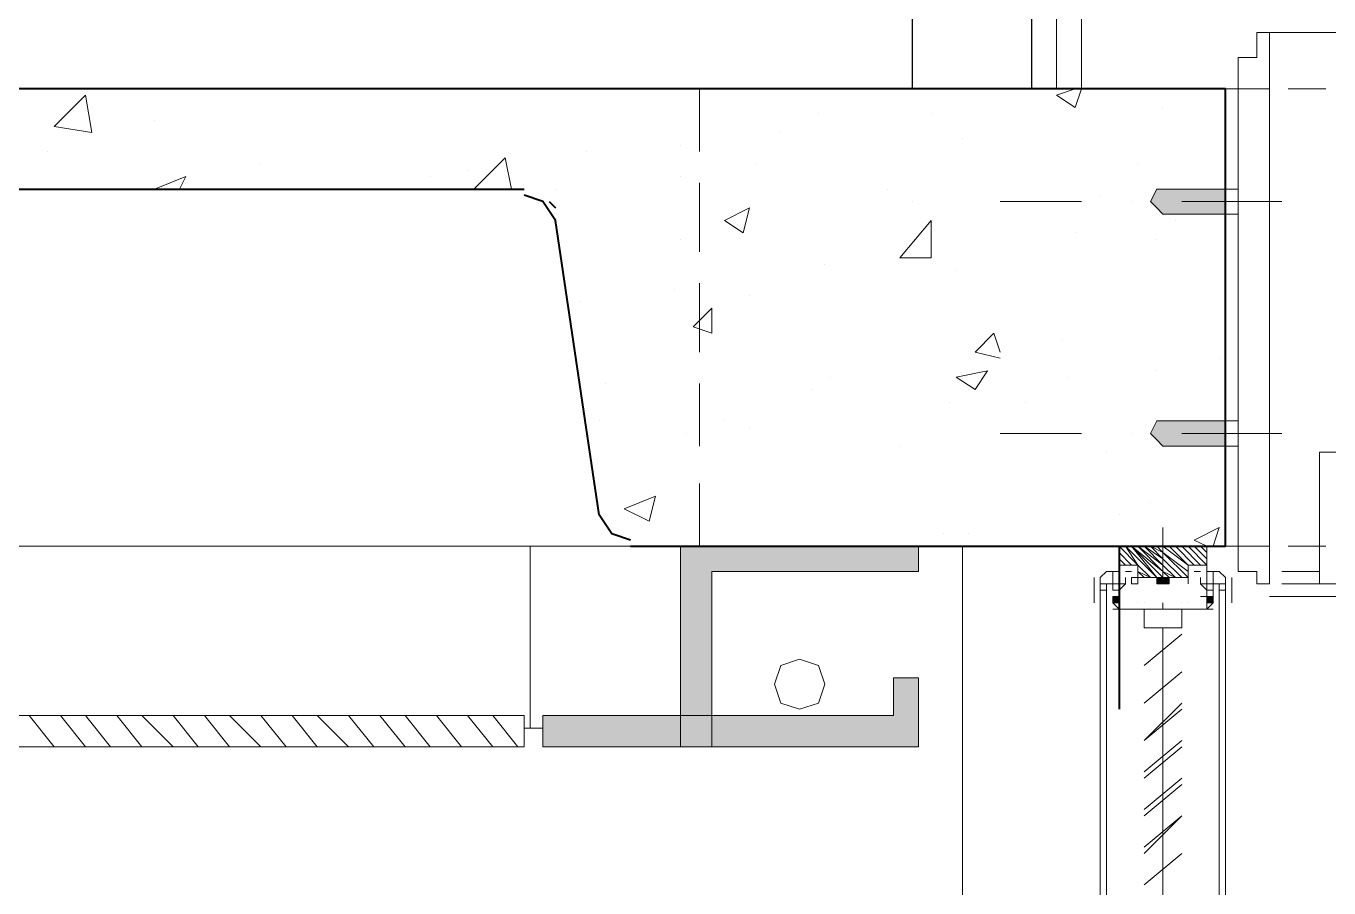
# Model space of a CAD drawing. Header units: millimetres. Extents: x 182 to 575, y -105 to 95.
# Drawn here: x 292.492 to 293.483, y 73.099 to 73.754 of the extents above; entities that cross this region are included whole.
import ezdxf

# ---------------------------------------------------------------- set-up
doc = ezdxf.new("R2010")
doc.units = ezdxf.units.MM
doc.header["$MEASUREMENT"] = 0
doc.layers.add('PDF_Geometry', color=7, linetype='Continuous')
doc.layers.add('PDF_Solid Fills', color=7, linetype='Continuous')

msp = doc.modelspace()

# ---------------------------------------------------------------- hatches: boundary and pattern name
at = {"layer": 'PDF_Solid Fills', "true_color": 0xdddddd, "transparency": 33554559}
for points in [[(293.40401, 73.61101), (293.40401, 73.63005), (293.35163, 73.63005), (293.34687, 73.62053), (293.35163, 73.61577), (293.35639, 73.61101)], [(293.40401, 73.43482), (293.40401, 73.45386), (293.35163, 73.45386), (293.34687, 73.44434), (293.35163, 73.43958), (293.35639, 73.43482)], [(293.3183, 73.31577), (293.32306, 73.31577), (293.32306, 73.32053), (293.3183, 73.32053)], [(293.38973, 73.31577), (293.39449, 73.31577), (293.39449, 73.32053), (293.38973, 73.32053)]]:
    msp.add_hatch(color=254, dxfattribs=at).paths.add_polyline_path(points)
at = {"layer": 'PDF_Solid Fills', "transparency": 33554559}
msp.add_hatch(color=256, dxfattribs=at).paths.add_polyline_path([(292.88496, 73.20624), (293.17068, 73.20624), (293.17068, 73.25862), (293.15163, 73.25862), (293.15163, 73.23005), (293.01354, 73.23005), (293.01354, 73.33958), (293.17068, 73.33958), (293.17068, 73.35862), (292.98973, 73.35862), (292.98973, 73.23005), (292.88496, 73.23005)])
at = {"layer": 'PDF_Solid Fills', "true_color": 0xb9b9b9, "transparency": 33554559}
msp.add_hatch(color=9, dxfattribs=at).paths.add_polyline_path([(293.35163, 73.33005), (293.36115, 73.33005), (293.36115, 73.33481), (293.35163, 73.33481)])
at = {"layer": 'PDF_Solid Fills', "true_color": 0xdddddd, "transparency": 33554559}
h = msp.add_hatch(color=254, dxfattribs=at)
h.paths.add_polyline_path([(293.32306, 73.31577), (293.32306, 73.32053), (293.32306, 73.31577)], flags=0)
h.paths.add_polyline_path([(293.32306, 73.31577), (293.32306, 73.32053), (293.32306, 73.31577)], flags=0)
h.paths.add_polyline_path([(293.32306, 73.31577), (293.32306, 73.32053), (293.32306, 73.31577)], flags=0)
h = msp.add_hatch(color=254, dxfattribs=at)
h.paths.add_polyline_path([(293.38973, 73.31577), (293.38973, 73.31577), (293.38973, 73.31577)], flags=0)
h.paths.add_polyline_path([(293.38973, 73.31577), (293.38973, 73.31577), (293.38973, 73.31577)], flags=0)
h.paths.add_polyline_path([(293.38973, 73.31577), (293.38973, 73.31577), (293.38973, 73.31577)], flags=0)
h.paths.add_polyline_path([(293.38973, 73.31577), (293.38973, 73.31577), (293.38973, 73.31577)], flags=0)
h.paths.add_polyline_path([(293.38973, 73.31577), (293.38973, 73.32053), (293.38973, 73.31577)], flags=0)
h.paths.add_polyline_path([(293.38973, 73.31577), (293.38973, 73.31577), (293.38973, 73.31577)], flags=0)
h.paths.add_polyline_path([(293.38973, 73.31577), (293.38973, 73.31577), (293.38973, 73.31577)], flags=0)
h.paths.add_polyline_path([(293.38973, 73.31577), (293.38973, 73.31577), (293.38973, 73.31577)], flags=0)
h.paths.add_polyline_path([(293.38973, 73.31577), (293.38973, 73.31577), (293.38973, 73.31577)], flags=0)
h.paths.add_polyline_path([(293.38973, 73.31577), (293.38973, 73.31577), (293.38973, 73.31577)], flags=0)
h.paths.add_polyline_path([(293.38973, 73.31577), (293.38973, 73.31577), (293.38973, 73.31577)], flags=0)
h.paths.add_polyline_path([(293.38973, 73.31577), (293.38973, 73.31577), (293.38973, 73.31577)], flags=0)
h.paths.add_polyline_path([(293.38973, 73.31577), (293.38973, 73.31577), (293.38973, 73.31577)], flags=0)
h.paths.add_polyline_path([(293.38973, 73.31577), (293.38973, 73.31577), (293.38973, 73.31577)], flags=0)
h.paths.add_polyline_path([(293.38973, 73.31577), (293.38973, 73.31577), (293.38973, 73.31577)], flags=0)
h.paths.add_polyline_path([(293.38973, 73.31577), (293.38973, 73.31577), (293.38973, 73.31577)], flags=0)
h.paths.add_polyline_path([(293.38973, 73.31577), (293.38973, 73.31577), (293.38973, 73.31577)], flags=0)
h.paths.add_polyline_path([(293.38973, 73.31577), (293.38973, 73.31577), (293.38973, 73.31577)], flags=0)

# ---------------------------------------------------------------- linework, layer by layer
at = {"layer": 'PDF_Geometry', "lineweight": 25}
msp.add_lwpolyline([(293.16592, 74.86339), (293.25639, 74.86339), (293.25639, 73.70624), (293.16592, 73.70624)], close=True, dxfattribs=at)
at = {"layer": 'PDF_Geometry', "lineweight": 13}
for points in [[(293.29449, 73.8872), (293.27544, 73.8872), (293.27544, 73.70624), (293.29449, 73.70624)], [(292.98973, 73.20624), (292.98973, 73.35862), (293.17068, 73.35862), (293.17068, 73.33958), (293.01354, 73.33958), (293.01354, 73.23005), (293.15163, 73.23005), (293.15163, 73.25862), (293.17068, 73.25862), (293.17068, 73.20624)], [(293.30877, 73.32529), (293.31354, 73.32529), (293.31354, 72.74434), (293.30877, 72.74434)], [(293.40401, 73.32529), (293.39925, 73.32529), (293.39925, 72.74434), (293.40401, 72.74434)], [(293.0802, 73.27291), (293.06592, 73.26815), (293.06116, 73.25386), (293.06592, 73.23958), (293.0802, 73.23482), (293.09449, 73.23958), (293.09925, 73.25386), (293.09449, 73.26815)], [(292.87068, 73.23005), (292.26116, 73.23005), (292.26116, 73.20624), (292.87068, 73.20624)], [(292.88496, 73.20624), (293.01354, 73.20624), (293.01354, 73.23005), (292.88496, 73.23005)]]:
    msp.add_lwpolyline(points, close=True, dxfattribs=at)
at = {"layer": 'PDF_Geometry', "lineweight": 20}
for points in [[(293.42782, 73.7491), (293.42782, 73.73005), (293.41354, 73.73005), (293.41354, 73.33958), (293.42782, 73.33958), (293.42782, 73.33005), (293.43735, 73.33005), (293.43735, 73.7491)], [(293.50401, 73.43005), (293.47544, 73.43005), (293.47544, 73.33005), (293.67544, 73.33005), (293.67544, 73.35862)], [(293.37068, 73.311), (293.37068, 73.29672), (293.34211, 73.29672), (293.34211, 73.311)], [(293.37068, 73.29196), (293.34211, 73.26815)], [(293.37068, 73.26339), (293.34211, 73.23958)], [(293.37068, 73.12529), (293.34211, 73.10148)]]:
    msp.add_lwpolyline(points, close=True, dxfattribs=at)
at = {"layer": 'PDF_Geometry', "lineweight": 13}
for points in [[(293.43735, 73.7491), (298.04687, 73.7491)], [(293.04211, 73.70624), (293.00401, 73.70624), (293.00401, 73.65862)], [(293.1183, 73.70624), (293.06592, 73.70624)], [(293.19449, 73.70624), (293.14211, 73.70624)], [(293.26592, 73.70624), (293.2183, 73.70624)], [(293.34211, 73.70624), (293.29449, 73.70624)], [(293.40401, 73.65862), (293.40401, 73.70624), (293.36592, 73.70624)], [(293.40401, 73.70624), (293.43735, 73.70624)], [(293.45163, 73.70624), (293.4802, 73.70624)], [(293.00401, 73.63482), (293.00401, 73.58243)], [(293.40401, 73.58243), (293.40401, 73.63482)], [(293.41354, 73.63005), (293.35639, 73.63005), (293.35163, 73.63005), (293.34687, 73.62053), (293.35163, 73.61577), (293.35639, 73.61101), (293.41354, 73.61101)], [(293.29449, 73.62053), (293.23258, 73.62053)], [(293.33258, 73.62053), (293.33258, 73.62053)], [(293.44687, 73.62053), (293.37068, 73.62053)], [(293.00401, 73.55863), (293.00401, 73.50624)], [(293.40401, 73.50624), (293.40401, 73.55863)], [(293.00401, 73.48244), (293.00401, 73.43482)], [(293.40401, 73.43482), (293.40401, 73.48244)], [(293.41354, 73.43482), (293.35639, 73.43482), (293.35163, 73.43958), (293.34687, 73.44434), (293.35163, 73.45386), (293.35639, 73.45386), (293.41354, 73.45386)], [(293.29449, 73.44434), (293.23258, 73.44434)], [(293.33258, 73.44434), (293.33258, 73.44434)], [(293.33258, 73.44434), (293.33258, 73.44434)], [(293.44687, 73.44434), (293.37068, 73.44434)], [(293.00401, 73.40625), (293.00401, 73.35862), (293.04211, 73.35862)], [(293.36592, 73.35862), (293.40401, 73.35862), (293.40401, 73.40625)], [(280.70401, 73.35862), (293.15163, 73.35862)], [(292.87544, 73.22053), (292.87544, 73.35862)], [(293.06592, 73.35862), (293.1183, 73.35862)], [(293.14211, 73.35862), (293.19449, 73.35862)], [(293.20401, 73.35862), (293.20401, 69.70625)], [(293.2183, 73.35862), (293.26592, 73.35862)], [(293.29449, 73.35862), (293.34211, 73.35862)], [(293.40401, 73.35862), (293.43735, 73.35862)], [(293.45163, 73.35862), (293.4802, 73.35862)], [(298.04687, 73.32053), (293.43735, 73.32053)], [(292.51353, 73.20624), (292.49449, 73.23005)], [(292.53734, 73.20624), (292.5183, 73.23005)], [(292.55639, 73.20624), (292.53734, 73.23005)], [(292.5802, 73.20624), (292.56115, 73.23005)], [(292.60401, 73.20624), (292.5802, 73.23005)], [(292.62306, 73.20624), (292.60401, 73.23005)], [(292.64687, 73.20624), (292.62782, 73.23005)], [(292.67068, 73.20624), (292.64687, 73.23005)], [(292.68973, 73.20624), (292.67068, 73.23005)], [(292.71354, 73.20624), (292.69449, 73.23005)], [(292.73735, 73.20624), (292.71354, 73.23005)], [(292.75639, 73.20624), (292.73735, 73.23005)], [(292.7802, 73.20624), (292.76116, 73.23005)], [(292.79925, 73.20624), (292.7802, 73.23005)], [(292.82306, 73.20624), (292.80401, 73.23005)], [(292.84687, 73.20624), (292.82782, 73.23005)], [(292.86592, 73.20624), (292.84687, 73.23005)], [(292.87068, 73.20624), (292.87068, 73.23005)], [(292.88496, 73.20624), (292.88496, 73.23005)], [(292.88496, 73.22053), (292.87068, 73.22053)]]:
    msp.add_lwpolyline(points, dxfattribs=at)
at = {"layer": 'PDF_Geometry', "lineweight": 40}
for points in [[(292.95163, 73.35862), (293.40401, 73.35862), (293.40401, 73.70624), (280.6802, 73.70624), (280.30401, 73.70624), (280.30401, 73.35862), (280.6802, 73.35862), (280.75163, 73.35862)], [(293.30877, 73.70624), (292.30877, 73.70624), (291.28973, 73.70624)], [(292.31354, 73.63005), (292.30877, 73.63005), (292.87068, 73.63005)], [(292.95163, 73.36339), (292.93734, 73.36815), (292.92782, 73.38244), (292.89449, 73.60624), (292.88496, 73.62053), (292.87068, 73.62529)], [(292.88973, 73.62053), (292.89449, 73.61577)], [(293.32306, 73.35862), (293.32306, 73.23482)]]:
    msp.add_lwpolyline(points, dxfattribs=at)
at = {"layer": 'PDF_Geometry', "lineweight": 0}
for points in [[(292.50401, 73.70624), (292.50401, 73.70624)], [(292.74687, 73.70624), (292.74687, 73.70624)], [(293.29449, 73.70624), (293.28973, 73.69196), (293.27544, 73.70148), (293.28973, 73.70624)], [(293.35639, 73.69196), (293.35639, 73.69196)], [(292.58973, 73.68243), (292.58973, 73.68243)], [(293.09449, 73.6872), (293.09449, 73.6872)], [(293.1802, 73.6872), (293.1802, 73.6872)], [(293.06592, 73.67291), (293.06592, 73.67291)], [(292.98973, 73.66339), (292.98973, 73.66339)], [(293.20401, 73.66815), (293.20401, 73.66815)], [(292.50877, 73.65862), (292.50877, 73.65862)], [(292.84211, 73.63005), (292.83258, 73.63005), (292.85639, 73.65386), (292.86115, 73.63005)], [(292.9183, 73.65862), (292.9183, 73.65862)], [(292.67068, 73.6491), (292.67068, 73.6491)], [(292.82782, 73.64434), (292.82782, 73.64434)], [(293.04687, 73.6491), (293.04687, 73.6491)], [(293.33734, 73.6491), (293.33734, 73.6491)], [(292.59449, 73.63005), (292.58973, 73.63005), (292.61354, 73.63958), (292.60878, 73.63005)], [(292.79925, 73.63958), (292.79925, 73.63958)], [(292.98973, 73.63958), (292.98973, 73.63958)], [(292.89449, 73.63005), (292.89449, 73.63005)], [(293.14687, 73.63005), (293.14687, 73.63005)], [(293.30877, 73.62529), (293.30877, 73.62529)], [(293.16592, 73.62053), (293.16592, 73.62053)], [(293.36592, 73.60624), (293.36592, 73.60624)], [(293.28973, 73.59672), (293.28973, 73.59672)], [(292.98973, 73.59196), (292.98973, 73.59196)], [(293.35163, 73.59196), (293.35163, 73.59196)], [(293.09925, 73.57291), (293.09925, 73.57291)], [(293.19925, 73.56815), (293.19925, 73.56815)], [(292.98496, 73.55386), (292.98496, 73.55386)], [(292.91354, 73.54434), (292.91354, 73.54434)], [(293.04211, 73.5491), (293.04211, 73.5491)], [(293.23258, 73.50148), (293.21354, 73.50624), (293.22782, 73.52053), (293.23258, 73.50624)], [(293.2802, 73.51577), (293.2802, 73.51577)], [(293.39925, 73.50148), (293.39925, 73.50148)], [(293.10401, 73.4872), (293.10401, 73.4872)], [(293.28496, 73.4872), (293.28496, 73.4872)], [(293.35163, 73.49196), (293.35163, 73.49196)], [(292.93258, 73.48244), (292.93258, 73.48244)], [(293.08973, 73.47767), (293.08973, 73.47767)], [(293.20877, 73.47767), (293.20877, 73.47767)], [(293.19449, 73.46815), (293.19449, 73.46815)], [(293.25163, 73.46815), (293.25163, 73.46815)], [(292.92782, 73.45386), (292.92782, 73.45386)], [(293.02306, 73.45386), (293.02306, 73.45386)], [(292.99449, 73.44434), (292.99449, 73.44434)], [(293.04211, 73.4491), (293.04211, 73.4491)], [(293.15639, 73.43482), (293.15639, 73.43482)], [(293.31354, 73.43005), (293.31354, 73.43005)], [(293.34687, 73.39196), (293.34687, 73.39196)], [(293.32306, 73.38244), (293.32306, 73.38244)], [(293.18973, 73.36815), (293.18973, 73.36815)], [(293.20877, 73.36815), (293.20877, 73.36815)], [(293.38973, 73.35862), (293.3802, 73.36339), (293.39925, 73.37291), (293.39449, 73.35862)], [(293.13258, 73.35862), (293.13258, 73.35862)]]:
    msp.add_lwpolyline(points, dxfattribs=at)
for points in [[(292.54211, 73.67291), (292.51353, 73.67767), (292.53734, 73.70148)], [(293.04211, 73.61577), (293.03735, 73.59672), (293.02306, 73.60624)], [(293.1802, 73.57767), (293.15639, 73.57767), (293.1802, 73.60624)], [(293.01354, 73.53958), (293.01354, 73.52053), (292.99925, 73.52529)], [(293.22306, 73.49196), (293.21354, 73.47767), (293.19925, 73.4872)], [(292.97068, 73.39672), (292.96592, 73.37767), (292.94687, 73.3872)]]:
    msp.add_lwpolyline(points, close=True, dxfattribs=at)
at = {"layer": 'PDF_Geometry', "color": 254, "lineweight": 13, "true_color": 0xdddddd}
for points in [[(293.36592, 73.63005), (293.35639, 73.63005), (293.36592, 73.63005)], [(293.36592, 73.45386), (293.35639, 73.45386), (293.36592, 73.45386)]]:
    msp.add_lwpolyline(points, close=True, dxfattribs=at)
at = {"layer": 'PDF_Geometry', "color": 8, "lineweight": 13, "true_color": 0x808080}
for points in [[(293.35639, 73.37291), (293.35639, 73.33481), (293.35639, 73.37291)], [(293.35639, 73.37291), (293.35639, 73.33481), (293.35639, 73.37291)], [(293.35639, 73.37291), (293.35639, 73.37291)], [(293.35639, 73.37291), (293.35639, 73.37291)], [(293.35639, 73.36815), (293.35639, 73.36815)], [(293.35639, 73.36815), (293.35639, 73.36815)], [(293.32306, 73.35862), (293.33734, 73.34434)], [(293.33258, 73.35862), (293.35163, 73.33481), (293.32782, 73.35862), (293.35163, 73.33481), (293.35163, 73.33005), (293.35639, 73.33005), (293.36115, 73.33005), (293.36115, 73.33481)], [(293.38496, 73.35862), (293.35639, 73.35862), (293.32782, 73.35862), (293.33734, 73.34434), (293.34687, 73.33481), (293.33734, 73.33958), (293.34211, 73.33481), (293.33734, 73.33958)], [(293.36592, 73.33481), (293.35639, 73.34434), (293.33734, 73.35862), (293.35639, 73.33958), (293.36115, 73.33481), (293.35639, 73.33481), (293.33258, 73.35862), (293.35639, 73.33958), (293.36592, 73.33481), (293.35639, 73.34434), (293.34211, 73.35862), (293.35639, 73.3491), (293.37068, 73.33481), (293.35639, 73.3491), (293.34687, 73.35862), (293.35639, 73.35386), (293.37544, 73.33958), (293.35639, 73.35386), (293.35163, 73.35862), (293.35639, 73.35862), (293.37544, 73.34434)], [(293.37544, 73.33481), (293.35639, 73.35386), (293.35163, 73.35862)], [(293.35639, 73.36339), (293.35639, 73.36339)], [(293.35639, 73.36339), (293.35639, 73.36339)], [(293.35639, 73.35862), (293.35639, 73.35862)], [(293.35639, 73.35862), (293.35639, 73.35862)], [(293.36115, 73.35862), (293.37544, 73.34434), (293.36115, 73.35862)], [(293.36592, 73.35862), (293.3802, 73.34434), (293.36592, 73.35862), (293.3802, 73.34434)], [(293.37068, 73.35862), (293.38496, 73.34434), (293.37068, 73.35862)], [(293.37544, 73.35862), (293.38973, 73.34434), (293.37544, 73.35862)], [(293.3802, 73.35862), (293.38973, 73.3491), (293.3802, 73.35862)], [(293.38496, 73.35862), (293.38973, 73.35386), (293.38496, 73.35862)], [(293.38973, 73.35862), (293.38973, 73.35386)], [(293.32306, 73.3491), (293.32782, 73.34434)], [(293.32306, 73.3491), (293.32782, 73.34434), (293.32306, 73.3491)], [(293.35639, 73.35386), (293.35639, 73.35386)], [(293.35639, 73.35386), (293.35639, 73.35386)], [(293.35639, 73.35386), (293.35639, 73.35386)], [(293.35639, 73.3491), (293.35639, 73.3491)], [(293.35639, 73.3491), (293.35639, 73.3491)], [(293.31354, 73.32053), (293.31354, 73.33005), (293.3183, 73.33005), (293.3183, 73.32529), (293.32306, 73.32529), (293.32306, 73.33005), (293.3183, 73.33005), (293.3183, 73.33958), (293.32306, 73.33958), (293.31354, 73.33958), (293.30877, 73.33481), (293.30877, 73.33005), (293.3183, 73.33005), (293.3183, 73.33958), (293.31354, 73.33958)], [(293.32306, 73.34434), (293.32306, 73.34434)], [(293.32782, 73.33958), (293.33258, 73.33958)], [(293.35639, 73.34434), (293.35639, 73.34434)], [(293.35639, 73.34434), (293.35639, 73.34434)], [(293.35639, 73.33958), (293.35639, 73.33958)], [(293.35639, 73.33958), (293.35639, 73.33958)], [(293.38496, 73.33958), (293.3802, 73.33958)], [(293.38973, 73.31577), (293.38973, 73.32529), (293.38973, 73.32053), (293.39449, 73.32053), (293.39449, 73.33005), (293.39449, 73.32529), (293.38973, 73.32529), (293.38973, 73.33005), (293.39449, 73.33005), (293.39449, 73.33958), (293.38973, 73.33958), (293.39925, 73.33958), (293.40401, 73.33481), (293.40401, 73.33005), (293.39449, 73.33005), (293.39449, 73.33958), (293.39925, 73.33958)], [(293.30401, 73.33481), (293.30401, 73.31577)], [(293.30877, 73.31577), (293.30877, 73.33005), (293.31354, 73.33005), (293.31354, 73.31577)], [(293.31354, 73.33481), (293.31354, 73.33481)], [(293.3183, 73.33005), (293.3183, 73.33005)], [(293.32306, 73.31577), (293.32306, 73.32529), (293.32306, 73.32053), (293.32306, 73.31577), (293.3183, 73.31577), (293.32306, 73.311), (293.3183, 73.31577)], [(293.32306, 73.32529), (293.32306, 73.32053), (293.3183, 73.32053)], [(293.32306, 73.33005), (293.32782, 73.33005), (293.32782, 73.33481), (293.32782, 73.33005), (293.32306, 73.32529), (293.32306, 73.32053)], [(293.33258, 73.33481), (293.33258, 73.33481)], [(293.33734, 73.33481), (293.33734, 73.33481)], [(293.35163, 73.33481), (293.35163, 73.33481)], [(293.35639, 73.33481), (293.35639, 73.33481)], [(293.35639, 73.33481), (293.35639, 73.33481)], [(293.35639, 73.33481), (293.35639, 73.33481)], [(293.3802, 73.33481), (293.3802, 73.33481)], [(293.3802, 73.33481), (293.3802, 73.33481)], [(293.38973, 73.33005), (293.38496, 73.33005), (293.38496, 73.33481), (293.38496, 73.33005), (293.38973, 73.32529), (293.38973, 73.32053)], [(293.38973, 73.32529), (293.38973, 73.32053), (293.38496, 73.32053), (293.38973, 73.32053), (293.38973, 73.31577), (293.39449, 73.31577)], [(293.39449, 73.33005), (293.39449, 73.33005)], [(293.39925, 73.33481), (293.39925, 73.33481)], [(293.40401, 73.31577), (293.40401, 73.33005), (293.39925, 73.33005), (293.39925, 73.31577)], [(293.40877, 73.33481), (293.40877, 73.31577)], [(293.31354, 73.32053), (293.31354, 73.32053)], [(293.31354, 73.31577), (293.31354, 73.31577)], [(293.31354, 73.31577), (293.31354, 73.31577)], [(293.34687, 73.311), (293.35639, 73.311), (293.36592, 73.311), (293.37068, 73.311), (293.36592, 73.311), (293.37068, 73.311), (293.36592, 73.311), (293.35639, 73.311), (293.35639, 73.31577), (293.35639, 73.311), (293.35639, 73.31577), (293.35639, 73.311), (293.35639, 73.31577), (293.35639, 73.311), (293.34687, 73.311), (293.34211, 73.311), (293.33734, 73.311), (293.32306, 73.311), (293.3183, 73.311), (293.33734, 73.311)], [(293.32306, 73.31577), (293.32306, 73.311), (293.32306, 73.31577)], [(293.32306, 73.31577), (293.32306, 73.31577)], [(293.33734, 73.31577), (293.33734, 73.31577)], [(293.34211, 73.31577), (293.34211, 73.31577)], [(293.37068, 73.31577), (293.37068, 73.31577)], [(293.37544, 73.31577), (293.37544, 73.31577)], [(293.38973, 73.31577), (293.38973, 73.311), (293.38973, 73.31577)], [(293.39449, 73.31577), (293.39449, 73.31577)], [(293.39925, 73.32053), (293.39925, 73.32053)], [(293.33734, 73.311), (293.33734, 73.311)], [(293.33734, 73.311), (293.33734, 73.311)], [(293.33734, 73.311), (293.33734, 73.311)], [(293.33734, 73.311), (293.33734, 73.311)], [(293.33734, 73.311), (293.33734, 73.311)], [(293.34211, 73.311), (293.34211, 73.311)], [(293.34211, 73.311), (293.34211, 73.311)], [(293.34211, 73.311), (293.34211, 73.311)], [(293.34211, 73.311), (293.34211, 73.311)], [(293.37068, 73.311), (293.37068, 73.311)], [(293.37068, 73.311), (293.37068, 73.311)], [(293.37068, 73.311), (293.37068, 73.311)], [(293.37068, 73.311), (293.37068, 73.311)], [(293.37068, 73.311), (293.37068, 73.311)], [(293.37544, 73.311), (293.38973, 73.311), (293.39449, 73.311), (293.37068, 73.311)], [(293.37544, 73.311), (293.37544, 73.311)], [(293.37544, 73.311), (293.37544, 73.311)], [(293.37544, 73.311), (293.37544, 73.311)]]:
    msp.add_lwpolyline(points, dxfattribs=at)
for points in [[(293.35639, 73.33481), (293.33734, 73.33481), (293.33734, 73.33005), (293.33258, 73.33005), (293.33258, 73.33481), (293.33734, 73.33481), (293.33734, 73.34434), (293.32306, 73.34434), (293.32306, 73.33005), (293.32782, 73.33005), (293.32306, 73.33005), (293.32306, 73.35862), (293.32782, 73.35862), (293.32306, 73.35862), (293.32306, 73.34434), (293.33734, 73.34434), (293.33734, 73.33481), (293.35639, 73.33481), (293.37544, 73.33481), (293.37544, 73.33005), (293.37544, 73.33481), (293.37544, 73.34434), (293.38973, 73.34434), (293.38973, 73.33005), (293.38496, 73.33005), (293.38973, 73.33005), (293.38973, 73.35862), (293.38496, 73.35862), (293.38973, 73.35862), (293.38973, 73.34434), (293.37544, 73.34434), (293.37544, 73.33481)], [(293.33258, 73.34434), (293.32306, 73.35386)], [(293.35163, 73.33481), (293.36115, 73.33481), (293.36115, 73.33005), (293.35639, 73.33005), (293.35163, 73.33005)], [(293.3183, 73.32053), (293.3183, 73.31577), (293.3183, 73.32053), (293.3183, 73.31577), (293.3183, 73.32053), (293.3183, 73.31577)], [(293.32306, 73.32053), (293.32306, 73.31577), (293.32306, 73.32053), (293.32306, 73.31577)], [(293.38973, 73.32053), (293.38973, 73.31577), (293.38973, 73.32053), (293.38973, 73.31577)], [(293.39449, 73.31577), (293.38973, 73.311)], [(293.39449, 73.32053), (293.39449, 73.31577), (293.39449, 73.32053), (293.39449, 73.31577), (293.39449, 73.32053), (293.39449, 73.31577)], [(293.34211, 73.311), (293.34687, 73.311)]]:
    msp.add_lwpolyline(points, close=True, dxfattribs=at)
at = {"layer": 'PDF_Geometry', "lineweight": 20}
for points in [[(293.47544, 73.33958), (293.44687, 73.33958)], [(293.47544, 73.33005), (293.44687, 73.33005)], [(293.35639, 73.29672), (293.35639, 70.93005)], [(293.37068, 73.23958), (293.34211, 73.21101), (293.37068, 73.23482)], [(293.34211, 73.1872), (293.37068, 73.21101)], [(293.34211, 73.18243), (293.37068, 73.20624)], [(293.34211, 73.15863), (293.37068, 73.18243)], [(293.34211, 73.15386), (293.37068, 73.17767)], [(293.34211, 73.12529), (293.37068, 73.15386), (293.34211, 73.13005)]]:
    msp.add_lwpolyline(points, dxfattribs=at)
at = {"layer": 'PDF_Geometry', "color": 9, "lineweight": 13, "true_color": 0xb9b9b9}
for points in [[(293.36115, 73.33481), (293.35163, 73.33481), (293.36115, 73.33481)], [(293.36115, 73.33481), (293.35163, 73.33481), (293.36115, 73.33481)], [(293.35639, 73.33005), (293.35639, 73.33005), (293.35639, 73.33005)], [(293.35639, 73.33005), (293.35639, 73.33005), (293.35639, 73.33005)], [(293.35639, 73.33005), (293.35639, 73.33005), (293.35639, 73.33005)], [(293.35639, 73.33005), (293.35639, 73.33005), (293.35639, 73.33005)], [(293.35639, 73.33005), (293.35639, 73.33005), (293.35639, 73.33005)], [(293.35639, 73.33005), (293.35639, 73.33005), (293.35639, 73.33005)]]:
    msp.add_lwpolyline(points, dxfattribs=at)
at = {"layer": 'PDF_Geometry', "color": 254, "lineweight": 13, "true_color": 0xdddddd}
for points in [[(293.3183, 73.32053), (293.3183, 73.32053), (293.3183, 73.32053)], [(293.3183, 73.32053), (293.3183, 73.32053), (293.3183, 73.32053)], [(293.3183, 73.32053), (293.3183, 73.32053), (293.3183, 73.32053)], [(293.3183, 73.32053), (293.3183, 73.32053), (293.3183, 73.32053)], [(293.3183, 73.32053), (293.3183, 73.32053), (293.3183, 73.32053)], [(293.3183, 73.32053), (293.3183, 73.32053), (293.3183, 73.32053)], [(293.3183, 73.32053), (293.3183, 73.32053), (293.3183, 73.32053)], [(293.3183, 73.32053), (293.3183, 73.32053), (293.3183, 73.32053)], [(293.3183, 73.31577), (293.3183, 73.32053), (293.3183, 73.31577)], [(293.3183, 73.31577), (293.3183, 73.32053), (293.3183, 73.31577)], [(293.3183, 73.31577), (293.3183, 73.31577), (293.3183, 73.31577)], [(293.3183, 73.31577), (293.3183, 73.31577), (293.3183, 73.31577)], [(293.3183, 73.31577), (293.3183, 73.31577), (293.3183, 73.31577)], [(293.3183, 73.31577), (293.3183, 73.31577), (293.3183, 73.31577)], [(293.3183, 73.31577), (293.3183, 73.31577), (293.3183, 73.31577)], [(293.3183, 73.31577), (293.3183, 73.31577), (293.3183, 73.31577)], [(293.3183, 73.31577), (293.3183, 73.31577), (293.3183, 73.31577)], [(293.3183, 73.31577), (293.3183, 73.31577), (293.3183, 73.31577)], [(293.32306, 73.32053), (293.32306, 73.32053), (293.32306, 73.32053)], [(293.32306, 73.32053), (293.32306, 73.32053), (293.32306, 73.32053)], [(293.32306, 73.32053), (293.32306, 73.32053), (293.32306, 73.32053)], [(293.32306, 73.32053), (293.32306, 73.32053), (293.32306, 73.32053)], [(293.32306, 73.32053), (293.32306, 73.32053), (293.32306, 73.32053)], [(293.32306, 73.32053), (293.32306, 73.32053), (293.32306, 73.32053)], [(293.32306, 73.32053), (293.32306, 73.32053), (293.32306, 73.32053)], [(293.32306, 73.32053), (293.32306, 73.32053), (293.32306, 73.32053)], [(293.32306, 73.31577), (293.32306, 73.31577), (293.32306, 73.31577)], [(293.32306, 73.31577), (293.32306, 73.31577), (293.32306, 73.31577)], [(293.32306, 73.31577), (293.32306, 73.31577), (293.32306, 73.31577)], [(293.32306, 73.31577), (293.32306, 73.31577), (293.32306, 73.31577)], [(293.32306, 73.31577), (293.32306, 73.31577), (293.32306, 73.31577)], [(293.32306, 73.31577), (293.32306, 73.31577), (293.32306, 73.31577)], [(293.32306, 73.31577), (293.32306, 73.31577), (293.32306, 73.31577)], [(293.32306, 73.31577), (293.32306, 73.31577), (293.32306, 73.31577)], [(293.32306, 73.31577), (293.32306, 73.31577), (293.32306, 73.31577)], [(293.32306, 73.31577), (293.32306, 73.31577), (293.32306, 73.31577)], [(293.32306, 73.31577), (293.32306, 73.31577), (293.32306, 73.31577)], [(293.32306, 73.31577), (293.32306, 73.31577), (293.32306, 73.31577)], [(293.32306, 73.31577), (293.32306, 73.31577), (293.32306, 73.31577)], [(293.32306, 73.31577), (293.32306, 73.31577), (293.32306, 73.31577)], [(293.32306, 73.31577), (293.32306, 73.31577), (293.32306, 73.31577)], [(293.32306, 73.31577), (293.32306, 73.31577), (293.32306, 73.31577)], [(293.32306, 73.31577), (293.32306, 73.31577), (293.32306, 73.31577)], [(293.32306, 73.31577), (293.32306, 73.31577), (293.32306, 73.31577)], [(293.32306, 73.31577), (293.32306, 73.31577), (293.32306, 73.31577)], [(293.32306, 73.31577), (293.32306, 73.31577), (293.32306, 73.31577)], [(293.32306, 73.31577), (293.32306, 73.31577), (293.32306, 73.31577)], [(293.32306, 73.31577), (293.32306, 73.31577), (293.32306, 73.31577)], [(293.32306, 73.31577), (293.32306, 73.31577), (293.32306, 73.31577)], [(293.38973, 73.32053), (293.38496, 73.32053), (293.38973, 73.32053)], [(293.38973, 73.32053), (293.38973, 73.32053), (293.38973, 73.32053)], [(293.38973, 73.32053), (293.38973, 73.32053), (293.38973, 73.32053)], [(293.38973, 73.32053), (293.38973, 73.32053), (293.38973, 73.32053)], [(293.38973, 73.32053), (293.38973, 73.32053), (293.38973, 73.32053)], [(293.38973, 73.32053), (293.38973, 73.32053), (293.38973, 73.32053)], [(293.38973, 73.32053), (293.38973, 73.32053), (293.38973, 73.32053)], [(293.38973, 73.32053), (293.38973, 73.32053), (293.38973, 73.32053)], [(293.38973, 73.32053), (293.38973, 73.32053), (293.38973, 73.32053)], [(293.38973, 73.32053), (293.38973, 73.32053), (293.38973, 73.32053)], [(293.38973, 73.32053), (293.38973, 73.32053), (293.38973, 73.32053)], [(293.38973, 73.32053), (293.38973, 73.32053), (293.38973, 73.32053)], [(293.38973, 73.32053), (293.38973, 73.32053), (293.38973, 73.32053)], [(293.38973, 73.32053), (293.38973, 73.32053), (293.38973, 73.32053)], [(293.38973, 73.32053), (293.38973, 73.32053), (293.38973, 73.32053)], [(293.38973, 73.32053), (293.38973, 73.32053), (293.38973, 73.32053)], [(293.38973, 73.32053), (293.38973, 73.32053), (293.38973, 73.32053)], [(293.38973, 73.32053), (293.38973, 73.32053), (293.38973, 73.32053)], [(293.38973, 73.32053), (293.38973, 73.32053), (293.38973, 73.32053)], [(293.38973, 73.32053), (293.38973, 73.32053), (293.38973, 73.32053)], [(293.38973, 73.32053), (293.38973, 73.32053), (293.38973, 73.32053)], [(293.38973, 73.32053), (293.38973, 73.32053), (293.38973, 73.32053)], [(293.38973, 73.31577), (293.38973, 73.32053), (293.38973, 73.31577)], [(293.38973, 73.31577), (293.38973, 73.32053), (293.38973, 73.31577)], [(293.39449, 73.32053), (293.39449, 73.32053), (293.39449, 73.32053)], [(293.39449, 73.32053), (293.39449, 73.32053), (293.39449, 73.32053)], [(293.39449, 73.32053), (293.39449, 73.32053), (293.39449, 73.32053)], [(293.39449, 73.32053), (293.39449, 73.32053), (293.39449, 73.32053)], [(293.39449, 73.32053), (293.39449, 73.32053), (293.39449, 73.32053)], [(293.39449, 73.32053), (293.39449, 73.32053), (293.39449, 73.32053)], [(293.39449, 73.31577), (293.39449, 73.32053), (293.39449, 73.31577)], [(293.39449, 73.31577), (293.39449, 73.32053), (293.39449, 73.31577)], [(293.39449, 73.31577), (293.39449, 73.31577), (293.39449, 73.31577)], [(293.39449, 73.31577), (293.39449, 73.31577), (293.39449, 73.31577)], [(293.39449, 73.31577), (293.39449, 73.31577), (293.39449, 73.31577)], [(293.39449, 73.31577), (293.39449, 73.31577), (293.39449, 73.31577)], [(293.39449, 73.31577), (293.39449, 73.31577), (293.39449, 73.31577)], [(293.39449, 73.31577), (293.39449, 73.31577), (293.39449, 73.31577)], [(293.39449, 73.31577), (293.39449, 73.31577), (293.39449, 73.31577)], [(293.39449, 73.31577), (293.39449, 73.31577), (293.39449, 73.31577)]]:
    msp.add_lwpolyline(points, dxfattribs=at)

doc.saveas('drawing.dxf')
